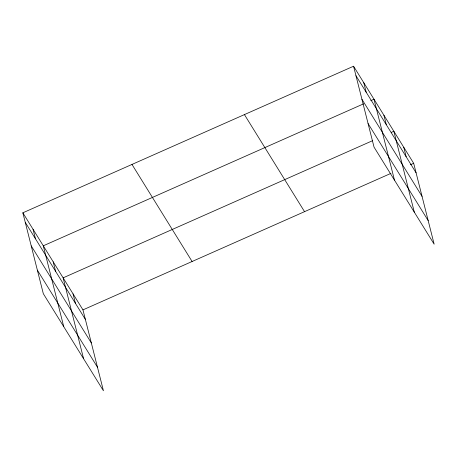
<?xml version="1.0" encoding="UTF-8"?>
<svg xmlns="http://www.w3.org/2000/svg" width="457" height="457" viewBox="0 0 457 457"><rect width="100%" height="100%" fill="white"/><g stroke="black" fill="none" stroke-linecap="round" stroke-linejoin="round"><path stroke-width="0.69" d="M22.85 212.808L82.963 309.875L103.436 390.775L43.324 293.708L22.85 212.808L353.564 66.225L413.676 163.292L434.15 244.192L374.037 147.125L353.564 66.225M363.606 103.83L43.289 245.809L63.763 326.715M370.753 100.666L374.003 99.226L394.477 180.127M372.404 140.762L63.129 277.845L83.597 358.745M391.243 132.41L393.843 131.256L414.31 212.162M82.963 309.875L390.941 173.369M410.432 164.731L413.676 163.292M355.969 75.725L416.081 172.792M361.933 99.289L422.045 196.356M368.074 123.561L428.186 220.628M244.426 114.593L304.545 211.665M131.987 164.434L192.1 261.501M25.255 222.308L85.368 319.38M31.219 245.872L91.331 342.939M37.36 270.15L97.472 367.217M403.76 147.274L406.164 156.78M383.92 115.244L386.325 124.744M363.783 82.723L366.188 92.228M73.046 293.862L75.451 303.362M53.206 261.827L55.611 271.332M33.07 229.311L35.475 238.811"/></g></svg>
